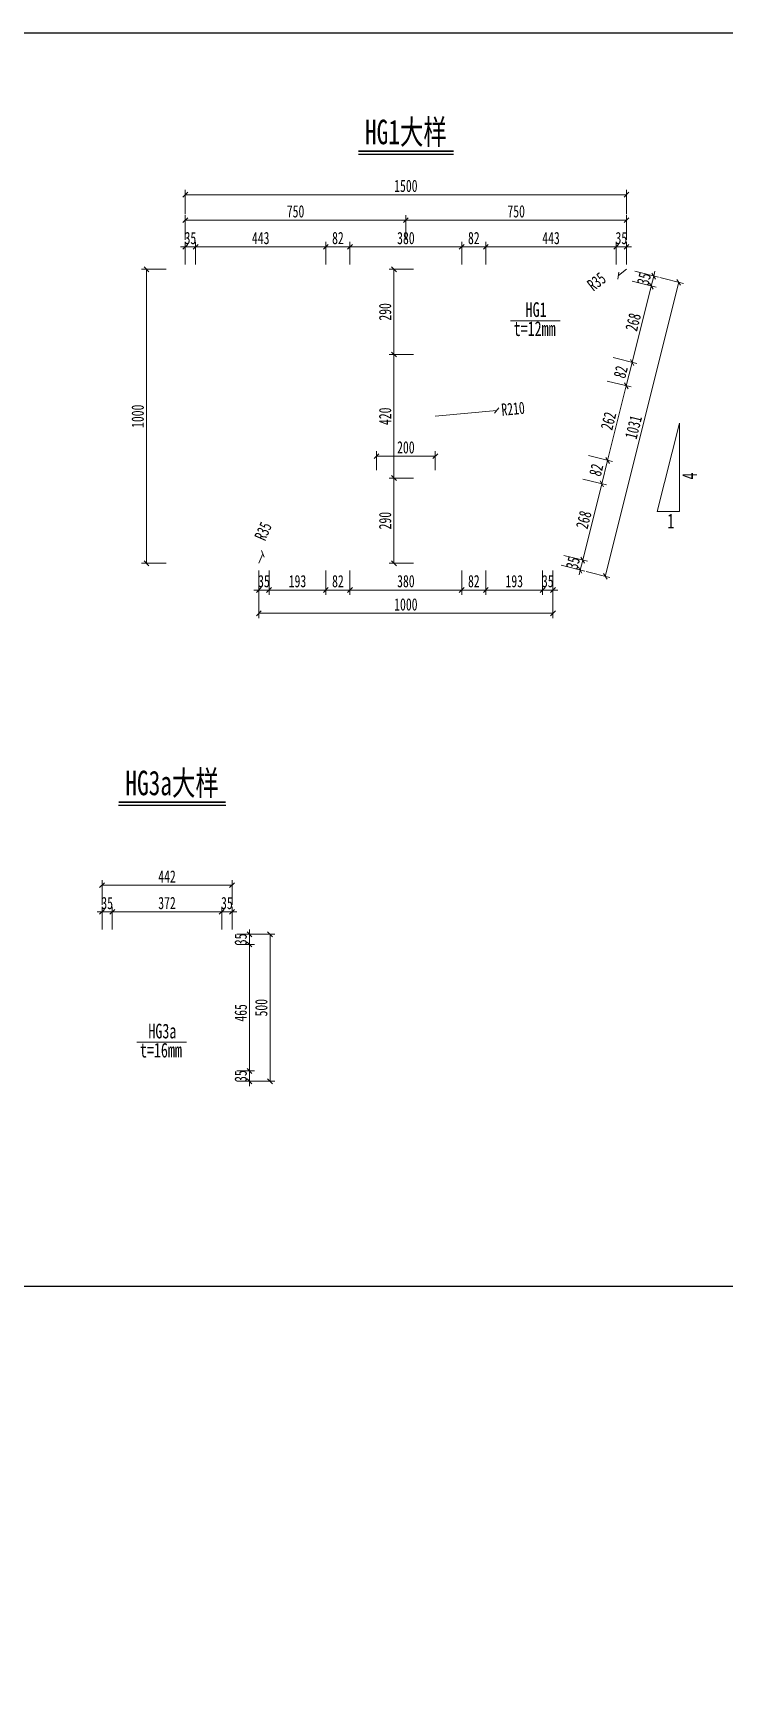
# Model space of a CAD drawing. Header units: millimetres. Extents: x -60009 to 63758, y -2164 to 95433.
# Drawn here: x 16548 to 18898, y 63072 to 68668 of the extents above; entities that cross this region are included whole.
import ezdxf
from ezdxf.enums import TextEntityAlignment as Align

# ---------------------------------------------------------------- set-up
doc = ezdxf.new("R2010")
doc.units = ezdxf.units.MM
doc.layers.get('Defpoints').update_dxf_attribs({"color": 8})
for name, color, linetype, lineweight in [('文字', 7, 'Continuous', 15), ('标注线及字体', 2, 'Continuous', 15), ('细实线', 4, 'Continuous', 15)]:
    doc.layers.add(name, color=color, linetype=linetype, lineweight=lineweight)
doc.styles.add('111', font='仿宋_GB2312.TTF', dxfattribs={"width": 0.7})
doc.styles.add('BM_Dim', font='仿宋_GB2312.TTF', dxfattribs={"width": 0.85})
doc.dimstyles.new('200', dxfattribs={"dimscale": 0, "dimtxt": 2.5, "dimasz": 1, "dimexe": 1, "dimexo": 1, "dimgap": 0.6, "dimtad": 1, "dimdec": 0, "dimdsep": 46, "dimtxsty": '111', "dimblk": 'OBLIQUE', "dimcen": 0, "dimclrd": 4, "dimclre": 4, "dimclrt": 4, "dimadec": 1, "dimazin": 2, "dimtfac": 1, "dimtdec": 0, "dimtix": 1, "dimtmove": 2, "dimatfit": 3, "dimfxl": 4, "dimfxlon": 1, "dimtolj": 1, "dimlwd": -1, "dimlwe": -1, "dimarcsym": 0})

# ---------------------------------------------------------------- blocks, each defined once
blk = doc.blocks.new('_Oblique')
at = {"color": 0, "linetype": 'ByBlock', "lineweight": -2}
blk.add_line((-0.5, -0.5), (0.5, 0.5), dxfattribs=at)
blk = doc.blocks.new('*D192')
at = {"layer": 'Defpoints', "color": 0}
for p in [(18566.3, 68117.3), (17066.3, 67863.7), (18566.3, 67863.7)]:
    blk.add_point(p, dxfattribs=at)
at = {"layer": '细实线', "color": 4}
for p, q in [((17066.3, 68050.6), (17066.3, 68133.9)), ((17066.3, 68117.3), (18566.3, 68117.3)), ((18566.3, 68050.6), (18566.3, 68133.9))]:
    blk.add_line(p, q, dxfattribs=at)
at = {"layer": '细实线', "color": 4, "xscale": 16.66666666666666, "yscale": 16.66666666666666, "zscale": 16.66666666666666, "rotation": 180}
blk.add_blockref('_Oblique', (17066.3, 68117.3), dxfattribs=at)
at = {"layer": '细实线', "color": 4, "xscale": 16.66666666666666, "yscale": 16.66666666666666, "zscale": 16.66666666666666}
blk.add_blockref('_Oblique', (18566.3, 68117.3), dxfattribs=at)
at = {"layer": '细实线', "color": 4, "insert": (17816.3, 68147.1), "char_height": 41.67, "attachment_point": 5, "style": '111'}
blk.add_mtext('\\A1;1500', dxfattribs=at)
blk = doc.blocks.new('*D193')
at = {"layer": 'Defpoints', "color": 0}
for p in [(18566.3, 67863.7), (18316.3, 66863.7), (18494.1, 66819.2)]:
    blk.add_point(p, dxfattribs=at)
at = {"layer": '细实线', "color": 4}
for p, q in [((18744.1, 67819.2), (18494.1, 66819.2)), ((18679.4, 67835.4), (18760.2, 67815.2)), ((18429.4, 66835.4), (18510.2, 66815.2))]:
    blk.add_line(p, q, dxfattribs=at)
at = {"layer": '细实线', "color": 4, "xscale": 16.66666666666666, "yscale": 16.66666666666666, "zscale": 16.66666666666666}
for p, rotation in [((18744.1, 67819.2), 75.96375653208607), ((18494.1, 66819.2), 255.9637565320861)]:
    blk.add_blockref('_Oblique', p, dxfattribs=dict(at, rotation=rotation))
at = {"layer": '细实线', "color": 4, "insert": (18590.1, 67326.5), "char_height": 41.67, "attachment_point": 5, "rotation": 75.9638, "style": '111'}
blk.add_mtext('\\A1;1031', dxfattribs=at)
blk = doc.blocks.new('*D194')
at = {"layer": 'Defpoints', "color": 0}
for p in [(17066.3, 67863.7), (16934.6, 66863.7), (17316.3, 66863.7)]:
    blk.add_point(p, dxfattribs=at)
at = {"layer": '细实线', "color": 4}
for p, q in [((17001.3, 67863.7), (16917.9, 67863.7)), ((16934.6, 67863.7), (16934.6, 66863.7)), ((17001.3, 66863.7), (16917.9, 66863.7))]:
    blk.add_line(p, q, dxfattribs=at)
at = {"layer": '细实线', "color": 4, "xscale": 16.66666666666666, "yscale": 16.66666666666666, "zscale": 16.66666666666666}
for p, rotation in [((16934.6, 67863.7), 90), ((16934.6, 66863.7), 270)]:
    blk.add_blockref('_Oblique', p, dxfattribs=dict(at, rotation=rotation))
at = {"layer": '细实线', "color": 4, "insert": (16904.8, 67363.7), "char_height": 41.67, "attachment_point": 5, "rotation": 90, "style": '111'}
blk.add_mtext('\\A1;1000', dxfattribs=at)
blk = doc.blocks.new('*D195')
at = {"layer": 'Defpoints', "color": 0}
for p in [(17870.8, 67863.7), (17775.7, 67573.7), (17870.8, 67573.7)]:
    blk.add_point(p, dxfattribs=at)
at = {"layer": '细实线', "color": 4}
for p, q in [((17842.4, 67863.7), (17759, 67863.7)), ((17775.7, 67863.7), (17775.7, 67573.7)), ((17842.4, 67573.7), (17759, 67573.7))]:
    blk.add_line(p, q, dxfattribs=at)
at = {"layer": '细实线', "color": 4, "xscale": 16.66666666666666, "yscale": 16.66666666666666, "zscale": 16.66666666666666}
for p, rotation in [((17775.7, 67863.7), 90), ((17775.7, 67573.7), 270)]:
    blk.add_blockref('_Oblique', p, dxfattribs=dict(at, rotation=rotation))
at = {"layer": '细实线', "color": 4, "insert": (17745.9, 67718.7), "char_height": 41.67, "attachment_point": 5, "rotation": 90, "style": '111'}
blk.add_mtext('\\A1;290', dxfattribs=at)
blk = doc.blocks.new('*D196')
at = {"layer": 'Defpoints', "color": 0}
for p in [(17870.8, 67573.7), (17775.7, 67153.7), (17870.8, 67153.7)]:
    blk.add_point(p, dxfattribs=at)
at = {"layer": '细实线', "color": 4}
for p, q in [((17842.4, 67573.7), (17759, 67573.7)), ((17775.7, 67573.7), (17775.7, 67153.7)), ((17842.4, 67153.7), (17759, 67153.7))]:
    blk.add_line(p, q, dxfattribs=at)
at = {"layer": '细实线', "color": 4, "xscale": 16.66666666666666, "yscale": 16.66666666666666, "zscale": 16.66666666666666}
for p, rotation in [((17775.7, 67573.7), 90), ((17775.7, 67153.7), 270)]:
    blk.add_blockref('_Oblique', p, dxfattribs=dict(at, rotation=rotation))
at = {"layer": '细实线', "color": 4, "insert": (17745.9, 67363.7), "char_height": 41.67, "attachment_point": 5, "rotation": 90, "style": '111'}
blk.add_mtext('\\A1;420', dxfattribs=at)
blk = doc.blocks.new('*D197')
at = {"layer": 'Defpoints', "color": 0}
for p in [(17870.8, 67153.7), (17775.7, 66863.7), (17877.8, 66863.7)]:
    blk.add_point(p, dxfattribs=at)
at = {"layer": '细实线', "color": 4}
for p, q in [((17842.4, 67153.7), (17759, 67153.7)), ((17775.7, 67153.7), (17775.7, 66863.7)), ((17842.4, 66863.7), (17759, 66863.7))]:
    blk.add_line(p, q, dxfattribs=at)
at = {"layer": '细实线', "color": 4, "xscale": 16.66666666666666, "yscale": 16.66666666666666, "zscale": 16.66666666666666}
for p, rotation in [((17775.7, 67153.7), 90), ((17775.7, 66863.7), 270)]:
    blk.add_blockref('_Oblique', p, dxfattribs=dict(at, rotation=rotation))
at = {"layer": '细实线', "color": 4, "insert": (17745.9, 67008.7), "char_height": 41.67, "attachment_point": 5, "rotation": 90, "style": '111'}
blk.add_mtext('\\A1;290', dxfattribs=at)
blk = doc.blocks.new('*D198')
at = {"layer": 'Defpoints', "color": 0}
for p in [(17816.3, 68030.7), (17066.3, 67863.7), (17816.3, 67563.7)]:
    blk.add_point(p, dxfattribs=at)
at = {"layer": '细实线', "color": 4}
for p, q in [((17066.3, 67964), (17066.3, 68047.4)), ((17816.3, 67964), (17816.3, 68047.4)), ((17066.3, 68030.7), (17816.3, 68030.7))]:
    blk.add_line(p, q, dxfattribs=at)
at = {"layer": '细实线', "color": 4, "xscale": 16.66666666666666, "yscale": 16.66666666666666, "zscale": 16.66666666666666, "rotation": 180}
blk.add_blockref('_Oblique', (17066.3, 68030.7), dxfattribs=at)
at = {"layer": '细实线', "color": 4, "xscale": 16.66666666666666, "yscale": 16.66666666666666, "zscale": 16.66666666666666}
blk.add_blockref('_Oblique', (17816.3, 68030.7), dxfattribs=at)
at = {"layer": '细实线', "color": 4, "insert": (17441.3, 68060.5), "char_height": 41.67, "attachment_point": 5, "style": '111'}
blk.add_mtext('\\A1;750', dxfattribs=at)
blk = doc.blocks.new('*D199')
at = {"layer": 'Defpoints', "color": 0}
for p in [(18566.3, 68030.7), (18566.3, 67863.7), (17816.3, 67563.7)]:
    blk.add_point(p, dxfattribs=at)
at = {"layer": '细实线', "color": 4}
for p, q in [((17816.3, 67964), (17816.3, 68047.4)), ((18566.3, 67964), (18566.3, 68047.4)), ((17816.3, 68030.7), (18566.3, 68030.7))]:
    blk.add_line(p, q, dxfattribs=at)
at = {"layer": '细实线', "color": 4, "xscale": 16.66666666666666, "yscale": 16.66666666666666, "zscale": 16.66666666666666, "rotation": 180}
blk.add_blockref('_Oblique', (17816.3, 68030.7), dxfattribs=at)
at = {"layer": '细实线', "color": 4, "xscale": 16.66666666666666, "yscale": 16.66666666666666, "zscale": 16.66666666666666}
blk.add_blockref('_Oblique', (18566.3, 68030.7), dxfattribs=at)
at = {"layer": '细实线', "color": 4, "insert": (18191.3, 68060.5), "char_height": 41.67, "attachment_point": 5, "style": '111'}
blk.add_mtext('\\A1;750', dxfattribs=at)
blk = doc.blocks.new('*D200')
at = {"layer": 'Defpoints', "color": 0}
for p in [(17316.3, 66863.7), (18316.3, 66863.7), (18316.3, 66693.7)]:
    blk.add_point(p, dxfattribs=at)
at = {"layer": '细实线', "color": 4}
for p, q in [((17316.3, 66760.4), (17316.3, 66677)), ((18316.3, 66760.4), (18316.3, 66677)), ((17316.3, 66693.7), (18316.3, 66693.7))]:
    blk.add_line(p, q, dxfattribs=at)
at = {"layer": '细实线', "color": 4, "xscale": 16.66666666666666, "yscale": 16.66666666666666, "zscale": 16.66666666666666, "rotation": 180}
blk.add_blockref('_Oblique', (17316.3, 66693.7), dxfattribs=at)
at = {"layer": '细实线', "color": 4, "xscale": 16.66666666666666, "yscale": 16.66666666666666, "zscale": 16.66666666666666}
blk.add_blockref('_Oblique', (18316.3, 66693.7), dxfattribs=at)
at = {"layer": '细实线', "color": 4, "insert": (17816.3, 66723.5), "char_height": 41.67, "attachment_point": 5, "style": '111'}
blk.add_mtext('\\A1;1000', dxfattribs=at)
blk = doc.blocks.new('*D201')
at = {"layer": 'Defpoints', "color": 0}
for p in [(17916.3, 67228), (17716.3, 67163.7), (17916.3, 67163.7)]:
    blk.add_point(p, dxfattribs=at)
at = {"layer": '细实线', "color": 4}
for p, q in [((17716.3, 67180.4), (17716.3, 67244.7)), ((17716.3, 67228), (17916.3, 67228)), ((17916.3, 67180.4), (17916.3, 67244.7))]:
    blk.add_line(p, q, dxfattribs=at)
at = {"layer": '细实线', "color": 4, "xscale": 16.66666666666666, "yscale": 16.66666666666666, "zscale": 16.66666666666666, "rotation": 180}
blk.add_blockref('_Oblique', (17716.3, 67228), dxfattribs=at)
at = {"layer": '细实线', "color": 4, "xscale": 16.66666666666666, "yscale": 16.66666666666666, "zscale": 16.66666666666666}
blk.add_blockref('_Oblique', (17916.3, 67228), dxfattribs=at)
at = {"layer": '细实线', "color": 4, "insert": (17816.3, 67257.8), "char_height": 41.67, "attachment_point": 5, "style": '111'}
blk.add_mtext('\\A1;200', dxfattribs=at)
blk = doc.blocks.new('*D202')
at = {"layer": 'Defpoints', "color": 0}
for p in [(17330.2, 66895.8), (17316.3, 66863.7)]:
    blk.add_point(p, dxfattribs=at)
at = {"layer": '细实线', "color": 4}
for p, q in [((17330.2, 66895.8), (17316.3, 66863.7)), ((17316.3, 66863.7), (17330.2, 66895.8))]:
    blk.add_line(p, q, dxfattribs=at)
at = {"layer": '细实线', "color": 4, "xscale": 16.66666666666666, "yscale": 16.66666666666666, "zscale": 16.66666666666666, "rotation": 66.52523050006246}
blk.add_blockref('_Oblique', (17330.2, 66895.8), dxfattribs=at)
at = {"layer": '细实线', "color": 4, "insert": (17331.1, 66972.7), "char_height": 41.67, "attachment_point": 5, "rotation": 66.5252, "style": '111'}
blk.add_mtext('\\A1;R35', dxfattribs=at)
blk = doc.blocks.new('*D203')
at = {"layer": 'Defpoints', "color": 0}
for p in [(18538.8, 67842.1), (18566.3, 67863.7)]:
    blk.add_point(p, dxfattribs=at)
at = {"layer": '细实线', "color": 4}
for p, q in [((18538.8, 67842.1), (18566.3, 67863.7)), ((18566.3, 67863.7), (18538.8, 67842.1))]:
    blk.add_line(p, q, dxfattribs=at)
at = {"layer": '细实线', "color": 4, "xscale": 16.66666666666666, "yscale": 16.66666666666666, "zscale": 16.66666666666666, "rotation": 218.1573476169435}
blk.add_blockref('_Oblique', (18538.8, 67842.1), dxfattribs=at)
at = {"layer": '细实线', "color": 4, "insert": (18464.6, 67821.7), "char_height": 41.67, "attachment_point": 5, "rotation": 38.1573, "style": '111'}
blk.add_mtext('\\A1;R35', dxfattribs=at)
blk = doc.blocks.new('*D204')
at = {"layer": 'Defpoints', "color": 0}
for p in [(18125.3, 67383.8), (17916.3, 67363.7)]:
    blk.add_point(p, dxfattribs=at)
at = {"layer": '细实线', "color": 4}
for p, q in [((18125.3, 67383.8), (17916.3, 67363.7)), ((17916.3, 67363.7), (18125.3, 67383.8))]:
    blk.add_line(p, q, dxfattribs=at)
at = {"layer": '细实线', "color": 4, "xscale": 16.66666666666666, "yscale": 16.66666666666666, "zscale": 16.66666666666666, "rotation": 5.507261274908676}
blk.add_blockref('_Oblique', (18125.3, 67383.8), dxfattribs=at)
at = {"layer": '细实线', "color": 4, "insert": (18180.8, 67389.2), "char_height": 41.67, "attachment_point": 5, "rotation": 5.5073, "style": '111'}
blk.add_mtext('\\A1;R210', dxfattribs=at)
blk = doc.blocks.new('*D205')
at = {"layer": 'Defpoints', "color": 0}
for p in [(17101.3, 67939.8), (17066.3, 67863.7), (17101.3, 67863.7)]:
    blk.add_point(p, dxfattribs=at)
at = {"layer": '细实线', "color": 4}
for p, q in [((17066.3, 67939.8), (17049.6, 67939.8)), ((17066.3, 67880.4), (17066.3, 67956.5)), ((17066.3, 67939.8), (17101.3, 67939.8)), ((17101.3, 67880.4), (17101.3, 67956.5)), ((17101.3, 67939.8), (17118, 67939.8))]:
    blk.add_line(p, q, dxfattribs=at)
at = {"layer": '细实线', "color": 4, "xscale": 16.66666666666666, "yscale": 16.66666666666666, "zscale": 16.66666666666666}
blk.add_blockref('_Oblique', (17066.3, 67939.8), dxfattribs=at)
at = {"layer": '细实线', "color": 4, "xscale": 16.66666666666666, "yscale": 16.66666666666666, "zscale": 16.66666666666666, "rotation": 180}
blk.add_blockref('_Oblique', (17101.3, 67939.8), dxfattribs=at)
at = {"layer": '细实线', "color": 4, "insert": (17083.8, 67969.6), "char_height": 41.67, "attachment_point": 5, "style": '111'}
blk.add_mtext('\\A1;35', dxfattribs=at)
blk = doc.blocks.new('*D206')
at = {"layer": 'Defpoints', "color": 0}
for p in [(17544.3, 67939.8), (17101.3, 67863.7), (17544.3, 67863.7)]:
    blk.add_point(p, dxfattribs=at)
at = {"layer": '细实线', "color": 4}
for p, q in [((17101.3, 67880.4), (17101.3, 67956.5)), ((17101.3, 67939.8), (17544.3, 67939.8)), ((17544.3, 67880.4), (17544.3, 67956.5))]:
    blk.add_line(p, q, dxfattribs=at)
at = {"layer": '细实线', "color": 4, "xscale": 16.66666666666666, "yscale": 16.66666666666666, "zscale": 16.66666666666666, "rotation": 180}
blk.add_blockref('_Oblique', (17101.3, 67939.8), dxfattribs=at)
at = {"layer": '细实线', "color": 4, "xscale": 16.66666666666666, "yscale": 16.66666666666666, "zscale": 16.66666666666666}
blk.add_blockref('_Oblique', (17544.3, 67939.8), dxfattribs=at)
at = {"layer": '细实线', "color": 4, "insert": (17322.8, 67969.6), "char_height": 41.67, "attachment_point": 5, "style": '111'}
blk.add_mtext('\\A1;443', dxfattribs=at)
blk = doc.blocks.new('*D207')
at = {"layer": 'Defpoints', "color": 0}
for p in [(17626.3, 67939.8), (17544.3, 67863.7), (17626.3, 67863.7)]:
    blk.add_point(p, dxfattribs=at)
at = {"layer": '细实线', "color": 4}
for p, q in [((17544.3, 67880.4), (17544.3, 67956.5)), ((17544.3, 67939.8), (17626.3, 67939.8)), ((17626.3, 67880.4), (17626.3, 67956.5))]:
    blk.add_line(p, q, dxfattribs=at)
at = {"layer": '细实线', "color": 4, "xscale": 16.66666666666666, "yscale": 16.66666666666666, "zscale": 16.66666666666666, "rotation": 180}
blk.add_blockref('_Oblique', (17544.3, 67939.8), dxfattribs=at)
at = {"layer": '细实线', "color": 4, "xscale": 16.66666666666666, "yscale": 16.66666666666666, "zscale": 16.66666666666666}
blk.add_blockref('_Oblique', (17626.3, 67939.8), dxfattribs=at)
at = {"layer": '细实线', "color": 4, "insert": (17585.3, 67969.6), "char_height": 41.67, "attachment_point": 5, "style": '111'}
blk.add_mtext('\\A1;82', dxfattribs=at)
blk = doc.blocks.new('*D208')
at = {"layer": 'Defpoints', "color": 0}
for p in [(18006.3, 67939.8), (17626.3, 67863.7), (18006.3, 67863.7)]:
    blk.add_point(p, dxfattribs=at)
at = {"layer": '细实线', "color": 4}
for p, q in [((17626.3, 67880.4), (17626.3, 67956.5)), ((17626.3, 67939.8), (18006.3, 67939.8)), ((18006.3, 67880.4), (18006.3, 67956.5))]:
    blk.add_line(p, q, dxfattribs=at)
at = {"layer": '细实线', "color": 4, "xscale": 16.66666666666666, "yscale": 16.66666666666666, "zscale": 16.66666666666666, "rotation": 180}
blk.add_blockref('_Oblique', (17626.3, 67939.8), dxfattribs=at)
at = {"layer": '细实线', "color": 4, "xscale": 16.66666666666666, "yscale": 16.66666666666666, "zscale": 16.66666666666666}
blk.add_blockref('_Oblique', (18006.3, 67939.8), dxfattribs=at)
at = {"layer": '细实线', "color": 4, "insert": (17816.3, 67969.6), "char_height": 41.67, "attachment_point": 5, "style": '111'}
blk.add_mtext('\\A1;380', dxfattribs=at)
blk = doc.blocks.new('*D209')
at = {"layer": 'Defpoints', "color": 0}
for p in [(18088.3, 67939.8), (18006.3, 67863.7), (18088.3, 67863.7)]:
    blk.add_point(p, dxfattribs=at)
at = {"layer": '细实线', "color": 4}
for p, q in [((18006.3, 67880.4), (18006.3, 67956.5)), ((18006.3, 67939.8), (18088.3, 67939.8)), ((18088.3, 67880.4), (18088.3, 67956.5))]:
    blk.add_line(p, q, dxfattribs=at)
at = {"layer": '细实线', "color": 4, "xscale": 16.66666666666666, "yscale": 16.66666666666666, "zscale": 16.66666666666666, "rotation": 180}
blk.add_blockref('_Oblique', (18006.3, 67939.8), dxfattribs=at)
at = {"layer": '细实线', "color": 4, "xscale": 16.66666666666666, "yscale": 16.66666666666666, "zscale": 16.66666666666666}
blk.add_blockref('_Oblique', (18088.3, 67939.8), dxfattribs=at)
at = {"layer": '细实线', "color": 4, "insert": (18047.3, 67969.6), "char_height": 41.67, "attachment_point": 5, "style": '111'}
blk.add_mtext('\\A1;82', dxfattribs=at)
blk = doc.blocks.new('*D210')
at = {"layer": 'Defpoints', "color": 0}
for p in [(18531.3, 67939.8), (18088.3, 67863.7), (18531.3, 67863.7)]:
    blk.add_point(p, dxfattribs=at)
at = {"layer": '细实线', "color": 4}
for p, q in [((18088.3, 67880.4), (18088.3, 67956.5)), ((18088.3, 67939.8), (18531.3, 67939.8)), ((18531.3, 67880.4), (18531.3, 67956.5))]:
    blk.add_line(p, q, dxfattribs=at)
at = {"layer": '细实线', "color": 4, "xscale": 16.66666666666666, "yscale": 16.66666666666666, "zscale": 16.66666666666666, "rotation": 180}
blk.add_blockref('_Oblique', (18088.3, 67939.8), dxfattribs=at)
at = {"layer": '细实线', "color": 4, "xscale": 16.66666666666666, "yscale": 16.66666666666666, "zscale": 16.66666666666666}
blk.add_blockref('_Oblique', (18531.3, 67939.8), dxfattribs=at)
at = {"layer": '细实线', "color": 4, "insert": (18309.8, 67969.6), "char_height": 41.67, "attachment_point": 5, "style": '111'}
blk.add_mtext('\\A1;443', dxfattribs=at)
blk = doc.blocks.new('*D211')
at = {"layer": 'Defpoints', "color": 0}
for p in [(18566.3, 67939.8), (18531.3, 67863.7), (18566.3, 67863.7)]:
    blk.add_point(p, dxfattribs=at)
at = {"layer": '细实线', "color": 4}
for p, q in [((18531.3, 67939.8), (18514.6, 67939.8)), ((18531.3, 67880.4), (18531.3, 67956.5)), ((18531.3, 67939.8), (18566.3, 67939.8)), ((18566.3, 67880.4), (18566.3, 67956.5)), ((18566.3, 67939.8), (18583, 67939.8))]:
    blk.add_line(p, q, dxfattribs=at)
at = {"layer": '细实线', "color": 4, "xscale": 16.66666666666666, "yscale": 16.66666666666666, "zscale": 16.66666666666666}
blk.add_blockref('_Oblique', (18531.3, 67939.8), dxfattribs=at)
at = {"layer": '细实线', "color": 4, "xscale": 16.66666666666666, "yscale": 16.66666666666666, "zscale": 16.66666666666666, "rotation": 180}
blk.add_blockref('_Oblique', (18566.3, 67939.8), dxfattribs=at)
at = {"layer": '细实线', "color": 4, "insert": (18548.8, 67969.6), "char_height": 41.67, "attachment_point": 5, "style": '111'}
blk.add_mtext('\\A1;35', dxfattribs=at)
blk = doc.blocks.new('*D212')
at = {"layer": 'Defpoints', "color": 0}
for p in [(18557.8, 67829.7), (18566.3, 67863.7), (18650.5, 67806.6)]:
    blk.add_point(p, dxfattribs=at)
at = {"layer": '细实线', "color": 4}
for p, q in [((18585.8, 67822.7), (18666.7, 67802.5)), ((18594.3, 67856.7), (18675.2, 67836.5)), ((18659, 67840.5), (18650.5, 67806.6)), ((18659, 67840.5), (18663, 67856.7)), ((18650.5, 67806.6), (18646.5, 67790.4))]:
    blk.add_line(p, q, dxfattribs=at)
at = {"layer": '细实线', "color": 4, "xscale": 16.66666666666666, "yscale": 16.66666666666666, "zscale": 16.66666666666666}
for p, rotation in [((18650.5, 67806.6), 75.96375653205041), ((18659, 67840.5), 255.9637565320504)]:
    blk.add_blockref('_Oblique', p, dxfattribs=dict(at, rotation=rotation))
at = {"layer": '细实线', "color": 4, "insert": (18625.8, 67830.8), "char_height": 41.67, "attachment_point": 5, "rotation": 75.9638, "style": '111'}
blk.add_mtext('\\A1;35', dxfattribs=at)
blk = doc.blocks.new('*D213')
at = {"layer": 'Defpoints', "color": 0}
for p in [(18557.8, 67829.7), (18492.9, 67570.1), (18585.6, 67547)]:
    blk.add_point(p, dxfattribs=at)
at = {"layer": '细实线', "color": 4}
for p, q in [((18585.8, 67822.7), (18666.7, 67802.5)), ((18650.5, 67806.6), (18585.6, 67547)), ((18520.9, 67563.1), (18601.8, 67542.9))]:
    blk.add_line(p, q, dxfattribs=at)
at = {"layer": '细实线', "color": 4, "xscale": 16.66666666666666, "yscale": 16.66666666666666, "zscale": 16.66666666666666}
for p, rotation in [((18650.5, 67806.6), 75.96375653213096), ((18585.6, 67547), 255.963756532131)]:
    blk.add_blockref('_Oblique', p, dxfattribs=dict(at, rotation=rotation))
at = {"layer": '细实线', "color": 4, "insert": (18589.1, 67684), "char_height": 41.67, "attachment_point": 5, "rotation": 75.9638, "style": '111'}
blk.add_mtext('\\A1;268', dxfattribs=at)
blk = doc.blocks.new('*D214')
at = {"layer": 'Defpoints', "color": 0}
for p in [(18492.9, 67570.1), (18473, 67490.6), (18565.7, 67467.4)]:
    blk.add_point(p, dxfattribs=at)
at = {"layer": '细实线', "color": 4}
for p, q in [((18520.9, 67563.1), (18601.8, 67542.9)), ((18585.6, 67547), (18565.7, 67467.4)), ((18501, 67483.6), (18581.9, 67463.4))]:
    blk.add_line(p, q, dxfattribs=at)
at = {"layer": '细实线', "color": 4, "xscale": 16.66666666666666, "yscale": 16.66666666666666, "zscale": 16.66666666666666}
for p, rotation in [((18585.6, 67547), 75.96375653198228), ((18565.7, 67467.4), 255.9637565319823)]:
    blk.add_blockref('_Oblique', p, dxfattribs=dict(at, rotation=rotation))
at = {"layer": '细实线', "color": 4, "insert": (18546.7, 67514.4), "char_height": 41.67, "attachment_point": 5, "rotation": 75.9638, "style": '111'}
blk.add_mtext('\\A1;82', dxfattribs=at)
blk = doc.blocks.new('*D215')
at = {"layer": 'Defpoints', "color": 0}
for p in [(18473, 67490.6), (18409.6, 67236.8), (18502.3, 67213.6)]:
    blk.add_point(p, dxfattribs=at)
at = {"layer": '细实线', "color": 4}
for p, q in [((18501, 67483.6), (18581.9, 67463.4)), ((18565.7, 67467.4), (18502.3, 67213.6)), ((18437.6, 67229.8), (18518.4, 67209.6))]:
    blk.add_line(p, q, dxfattribs=at)
at = {"layer": '细实线', "color": 4, "xscale": 16.66666666666666, "yscale": 16.66666666666666, "zscale": 16.66666666666666}
for p, rotation in [((18565.7, 67467.4), 75.96375653211372), ((18502.3, 67213.6), 255.9637565321137)]:
    blk.add_blockref('_Oblique', p, dxfattribs=dict(at, rotation=rotation))
at = {"layer": '细实线', "color": 4, "insert": (18505.1, 67347.8), "char_height": 41.67, "attachment_point": 5, "rotation": 75.9638, "style": '111'}
blk.add_mtext('\\A1;262', dxfattribs=at)
blk = doc.blocks.new('*D216')
at = {"layer": 'Defpoints', "color": 0}
for p in [(18409.6, 67236.8), (18389.7, 67157.3), (18482.4, 67134.1)]:
    blk.add_point(p, dxfattribs=at)
at = {"layer": '细实线', "color": 4}
for p, q in [((18437.6, 67229.8), (18518.4, 67209.6)), ((18502.3, 67213.6), (18482.4, 67134.1)), ((18417.7, 67150.2), (18498.6, 67130))]:
    blk.add_line(p, q, dxfattribs=at)
at = {"layer": '细实线', "color": 4, "xscale": 16.66666666666666, "yscale": 16.66666666666666, "zscale": 16.66666666666666}
for p, rotation in [((18502.3, 67213.6), 75.96375653195022), ((18482.4, 67134.1), 255.9637565319502)]:
    blk.add_blockref('_Oblique', p, dxfattribs=dict(at, rotation=rotation))
at = {"layer": '细实线', "color": 4, "insert": (18463.4, 67181.1), "char_height": 41.67, "attachment_point": 5, "rotation": 75.9638, "style": '111'}
blk.add_mtext('\\A1;82', dxfattribs=at)
blk = doc.blocks.new('*D217')
at = {"layer": 'Defpoints', "color": 0}
for p in [(18389.7, 67157.3), (18324.8, 66897.6), (18417.5, 66874.5)]:
    blk.add_point(p, dxfattribs=at)
at = {"layer": '细实线', "color": 4}
for p, q in [((18417.7, 67150.2), (18498.6, 67130)), ((18482.4, 67134.1), (18417.5, 66874.5)), ((18352.8, 66890.6), (18433.7, 66870.4))]:
    blk.add_line(p, q, dxfattribs=at)
at = {"layer": '细实线', "color": 4, "xscale": 16.66666666666666, "yscale": 16.66666666666666, "zscale": 16.66666666666666}
for p, rotation in [((18482.4, 67134.1), 75.96375653211659), ((18417.5, 66874.5), 255.9637565321166)]:
    blk.add_blockref('_Oblique', p, dxfattribs=dict(at, rotation=rotation))
at = {"layer": '细实线', "color": 4, "insert": (18421, 67011.5), "char_height": 41.67, "attachment_point": 5, "rotation": 75.9638, "style": '111'}
blk.add_mtext('\\A1;268', dxfattribs=at)
blk = doc.blocks.new('*D218')
at = {"layer": 'Defpoints', "color": 0}
for p in [(18324.8, 66897.6), (18316.3, 66863.7), (18409, 66840.5)]:
    blk.add_point(p, dxfattribs=at)
at = {"layer": '细实线', "color": 4}
for p, q in [((18352.8, 66890.6), (18433.7, 66870.4)), ((18417.5, 66874.5), (18409, 66840.5)), ((18417.5, 66874.5), (18421.5, 66890.6)), ((18344.3, 66856.7), (18425.2, 66836.5)), ((18409, 66840.5), (18405, 66824.3))]:
    blk.add_line(p, q, dxfattribs=at)
at = {"layer": '细实线', "color": 4, "xscale": 16.66666666666666, "yscale": 16.66666666666666, "zscale": 16.66666666666666}
for p, rotation in [((18417.5, 66874.5), 255.9637565321197), ((18409, 66840.5), 75.96375653211975)]:
    blk.add_blockref('_Oblique', p, dxfattribs=dict(at, rotation=rotation))
at = {"layer": '细实线', "color": 4, "insert": (18384.3, 66864.7), "char_height": 41.67, "attachment_point": 5, "rotation": 75.9638, "style": '111'}
blk.add_mtext('\\A1;35', dxfattribs=at)
blk = doc.blocks.new('*D219')
at = {"layer": 'Defpoints', "color": 0}
for p in [(17316.3, 66863.7), (17351.3, 66863.7), (17351.3, 66772.8)]:
    blk.add_point(p, dxfattribs=at)
at = {"layer": '细实线', "color": 4}
for p, q in [((17316.3, 66839.5), (17316.3, 66756.1)), ((17351.3, 66839.5), (17351.3, 66756.1)), ((17316.3, 66772.8), (17299.6, 66772.8)), ((17316.3, 66772.8), (17351.3, 66772.8)), ((17351.3, 66772.8), (17368, 66772.8))]:
    blk.add_line(p, q, dxfattribs=at)
at = {"layer": '细实线', "color": 4, "xscale": 16.66666666666666, "yscale": 16.66666666666666, "zscale": 16.66666666666666}
blk.add_blockref('_Oblique', (17316.3, 66772.8), dxfattribs=at)
at = {"layer": '细实线', "color": 4, "xscale": 16.66666666666666, "yscale": 16.66666666666666, "zscale": 16.66666666666666, "rotation": 180}
blk.add_blockref('_Oblique', (17351.3, 66772.8), dxfattribs=at)
at = {"layer": '细实线', "color": 4, "insert": (17333.8, 66802.6), "char_height": 41.67, "attachment_point": 5, "style": '111'}
blk.add_mtext('\\A1;35', dxfattribs=at)
blk = doc.blocks.new('*D220')
at = {"layer": 'Defpoints', "color": 0}
for p in [(17351.3, 66863.7), (17544.3, 66863.7), (17544.3, 66772.8)]:
    blk.add_point(p, dxfattribs=at)
at = {"layer": '细实线', "color": 4}
for p, q in [((17351.3, 66839.5), (17351.3, 66756.1)), ((17544.3, 66839.5), (17544.3, 66756.1)), ((17351.3, 66772.8), (17544.3, 66772.8))]:
    blk.add_line(p, q, dxfattribs=at)
at = {"layer": '细实线', "color": 4, "xscale": 16.66666666666666, "yscale": 16.66666666666666, "zscale": 16.66666666666666, "rotation": 180}
blk.add_blockref('_Oblique', (17351.3, 66772.8), dxfattribs=at)
at = {"layer": '细实线', "color": 4, "xscale": 16.66666666666666, "yscale": 16.66666666666666, "zscale": 16.66666666666666}
blk.add_blockref('_Oblique', (17544.3, 66772.8), dxfattribs=at)
at = {"layer": '细实线', "color": 4, "insert": (17447.8, 66802.6), "char_height": 41.67, "attachment_point": 5, "style": '111'}
blk.add_mtext('\\A1;193', dxfattribs=at)
blk = doc.blocks.new('*D221')
at = {"layer": 'Defpoints', "color": 0}
for p in [(17544.3, 66863.7), (17626.3, 66863.7), (17626.3, 66772.8)]:
    blk.add_point(p, dxfattribs=at)
at = {"layer": '细实线', "color": 4}
for p, q in [((17544.3, 66839.5), (17544.3, 66756.1)), ((17626.3, 66839.5), (17626.3, 66756.1)), ((17544.3, 66772.8), (17626.3, 66772.8))]:
    blk.add_line(p, q, dxfattribs=at)
at = {"layer": '细实线', "color": 4, "xscale": 16.66666666666666, "yscale": 16.66666666666666, "zscale": 16.66666666666666, "rotation": 180}
blk.add_blockref('_Oblique', (17544.3, 66772.8), dxfattribs=at)
at = {"layer": '细实线', "color": 4, "xscale": 16.66666666666666, "yscale": 16.66666666666666, "zscale": 16.66666666666666}
blk.add_blockref('_Oblique', (17626.3, 66772.8), dxfattribs=at)
at = {"layer": '细实线', "color": 4, "insert": (17585.3, 66802.6), "char_height": 41.67, "attachment_point": 5, "style": '111'}
blk.add_mtext('\\A1;82', dxfattribs=at)
blk = doc.blocks.new('*D222')
at = {"layer": 'Defpoints', "color": 0}
for p in [(18006.3, 66863.7), (18088.3, 66863.7), (18088.3, 66772.8)]:
    blk.add_point(p, dxfattribs=at)
at = {"layer": '细实线', "color": 4}
for p, q in [((18006.3, 66839.5), (18006.3, 66756.1)), ((18088.3, 66839.5), (18088.3, 66756.1)), ((18006.3, 66772.8), (18088.3, 66772.8))]:
    blk.add_line(p, q, dxfattribs=at)
at = {"layer": '细实线', "color": 4, "xscale": 16.66666666666666, "yscale": 16.66666666666666, "zscale": 16.66666666666666, "rotation": 180}
blk.add_blockref('_Oblique', (18006.3, 66772.8), dxfattribs=at)
at = {"layer": '细实线', "color": 4, "xscale": 16.66666666666666, "yscale": 16.66666666666666, "zscale": 16.66666666666666}
blk.add_blockref('_Oblique', (18088.3, 66772.8), dxfattribs=at)
at = {"layer": '细实线', "color": 4, "insert": (18047.3, 66802.6), "char_height": 41.67, "attachment_point": 5, "style": '111'}
blk.add_mtext('\\A1;82', dxfattribs=at)
blk = doc.blocks.new('*D223')
at = {"layer": 'Defpoints', "color": 0}
for p in [(17626.3, 66863.7), (18006.3, 66863.7), (18006.3, 66772.8)]:
    blk.add_point(p, dxfattribs=at)
at = {"layer": '细实线', "color": 4}
for p, q in [((17626.3, 66839.5), (17626.3, 66756.1)), ((18006.3, 66839.5), (18006.3, 66756.1)), ((17626.3, 66772.8), (18006.3, 66772.8))]:
    blk.add_line(p, q, dxfattribs=at)
at = {"layer": '细实线', "color": 4, "xscale": 16.66666666666666, "yscale": 16.66666666666666, "zscale": 16.66666666666666, "rotation": 180}
blk.add_blockref('_Oblique', (17626.3, 66772.8), dxfattribs=at)
at = {"layer": '细实线', "color": 4, "xscale": 16.66666666666666, "yscale": 16.66666666666666, "zscale": 16.66666666666666}
blk.add_blockref('_Oblique', (18006.3, 66772.8), dxfattribs=at)
at = {"layer": '细实线', "color": 4, "insert": (17816.3, 66802.6), "char_height": 41.67, "attachment_point": 5, "style": '111'}
blk.add_mtext('\\A1;380', dxfattribs=at)
blk = doc.blocks.new('*D224')
at = {"layer": 'Defpoints', "color": 0}
for p in [(18088.3, 66863.7), (18281.3, 66863.7), (18281.3, 66772.8)]:
    blk.add_point(p, dxfattribs=at)
at = {"layer": '细实线', "color": 4}
for p, q in [((18088.3, 66839.5), (18088.3, 66756.1)), ((18281.3, 66839.5), (18281.3, 66756.1)), ((18088.3, 66772.8), (18281.3, 66772.8))]:
    blk.add_line(p, q, dxfattribs=at)
at = {"layer": '细实线', "color": 4, "xscale": 16.66666666666666, "yscale": 16.66666666666666, "zscale": 16.66666666666666, "rotation": 180}
blk.add_blockref('_Oblique', (18088.3, 66772.8), dxfattribs=at)
at = {"layer": '细实线', "color": 4, "xscale": 16.66666666666666, "yscale": 16.66666666666666, "zscale": 16.66666666666666}
blk.add_blockref('_Oblique', (18281.3, 66772.8), dxfattribs=at)
at = {"layer": '细实线', "color": 4, "insert": (18184.8, 66802.6), "char_height": 41.67, "attachment_point": 5, "style": '111'}
blk.add_mtext('\\A1;193', dxfattribs=at)
blk = doc.blocks.new('*D225')
at = {"layer": 'Defpoints', "color": 0}
for p in [(18281.3, 66863.7), (18316.3, 66863.7), (18281.3, 66772.8)]:
    blk.add_point(p, dxfattribs=at)
at = {"layer": '细实线', "color": 4}
for p, q in [((18281.3, 66839.5), (18281.3, 66756.1)), ((18316.3, 66839.5), (18316.3, 66756.1)), ((18281.3, 66772.8), (18264.6, 66772.8)), ((18316.3, 66772.8), (18281.3, 66772.8)), ((18316.3, 66772.8), (18333, 66772.8))]:
    blk.add_line(p, q, dxfattribs=at)
at = {"layer": '细实线', "color": 4, "xscale": 16.66666666666666, "yscale": 16.66666666666666, "zscale": 16.66666666666666}
blk.add_blockref('_Oblique', (18281.3, 66772.8), dxfattribs=at)
at = {"layer": '细实线', "color": 4, "xscale": 16.66666666666666, "yscale": 16.66666666666666, "zscale": 16.66666666666666, "rotation": 180}
blk.add_blockref('_Oblique', (18316.3, 66772.8), dxfattribs=at)
at = {"layer": '细实线', "color": 4, "insert": (18298.8, 66802.6), "char_height": 41.67, "attachment_point": 5, "style": '111'}
blk.add_mtext('\\A1;35', dxfattribs=at)
blk = doc.blocks.new('*D261')
at = {"layer": 'Defpoints', "color": 0}
for p in [(17225.3, 65769.1), (16783.3, 65602.1), (17225.3, 65602.1)]:
    blk.add_point(p, dxfattribs=at)
at = {"layer": '细实线', "color": 4}
for p, q in [((16783.3, 65702.4), (16783.3, 65785.7)), ((16783.3, 65769.1), (17225.3, 65769.1)), ((17225.3, 65702.4), (17225.3, 65785.7))]:
    blk.add_line(p, q, dxfattribs=at)
at = {"layer": '细实线', "color": 4, "xscale": 16.66666666666666, "yscale": 16.66666666666666, "zscale": 16.66666666666666, "rotation": 180}
blk.add_blockref('_Oblique', (16783.3, 65769.1), dxfattribs=at)
at = {"layer": '细实线', "color": 4, "xscale": 16.66666666666666, "yscale": 16.66666666666666, "zscale": 16.66666666666666}
blk.add_blockref('_Oblique', (17225.3, 65769.1), dxfattribs=at)
at = {"layer": '细实线', "color": 4, "insert": (17004.3, 65798.4), "char_height": 41.67, "attachment_point": 5, "style": '111'}
blk.add_mtext('\\A1;442', dxfattribs=at)
blk = doc.blocks.new('*D262')
at = {"layer": 'Defpoints', "color": 0}
for p in [(16818.3, 65678.2), (16783.3, 65602.1), (16818.3, 65602.1)]:
    blk.add_point(p, dxfattribs=at)
at = {"layer": '细实线', "color": 4}
for p, q in [((16783.3, 65618.7), (16783.3, 65694.8)), ((16818.3, 65618.7), (16818.3, 65694.8)), ((16783.3, 65678.2), (16766.6, 65678.2)), ((16783.3, 65678.2), (16818.3, 65678.2)), ((16818.3, 65678.2), (16834.9, 65678.2))]:
    blk.add_line(p, q, dxfattribs=at)
at = {"layer": '细实线', "color": 4, "xscale": 16.66666666666666, "yscale": 16.66666666666666, "zscale": 16.66666666666666}
blk.add_blockref('_Oblique', (16783.3, 65678.2), dxfattribs=at)
at = {"layer": '细实线', "color": 4, "xscale": 16.66666666666666, "yscale": 16.66666666666666, "zscale": 16.66666666666666, "rotation": 180}
blk.add_blockref('_Oblique', (16818.3, 65678.2), dxfattribs=at)
at = {"layer": '细实线', "color": 4, "insert": (16800.8, 65708), "char_height": 41.67, "attachment_point": 5, "style": '111'}
blk.add_mtext('\\A1;35', dxfattribs=at)
blk = doc.blocks.new('*D263')
at = {"layer": 'Defpoints', "color": 0}
for p in [(17190.3, 65678.2), (16818.3, 65602.1), (17190.3, 65602.1)]:
    blk.add_point(p, dxfattribs=at)
at = {"layer": '细实线', "color": 4}
for p, q in [((16818.3, 65618.7), (16818.3, 65694.8)), ((17190.3, 65618.7), (17190.3, 65694.8)), ((16818.3, 65678.2), (17190.3, 65678.2))]:
    blk.add_line(p, q, dxfattribs=at)
at = {"layer": '细实线', "color": 4, "xscale": 16.66666666666666, "yscale": 16.66666666666666, "zscale": 16.66666666666666, "rotation": 180}
blk.add_blockref('_Oblique', (16818.3, 65678.2), dxfattribs=at)
at = {"layer": '细实线', "color": 4, "xscale": 16.66666666666666, "yscale": 16.66666666666666, "zscale": 16.66666666666666}
blk.add_blockref('_Oblique', (17190.3, 65678.2), dxfattribs=at)
at = {"layer": '细实线', "color": 4, "insert": (17004.3, 65708), "char_height": 41.67, "attachment_point": 5, "style": '111'}
blk.add_mtext('\\A1;372', dxfattribs=at)
blk = doc.blocks.new('*D264')
at = {"layer": 'Defpoints', "color": 0}
for p in [(17225.3, 65678.2), (17190.3, 65602.1), (17225.3, 65602.1)]:
    blk.add_point(p, dxfattribs=at)
at = {"layer": '细实线', "color": 4}
for p, q in [((17190.3, 65618.7), (17190.3, 65694.8)), ((17225.3, 65618.7), (17225.3, 65694.8)), ((17190.3, 65678.2), (17173.6, 65678.2)), ((17190.3, 65678.2), (17225.3, 65678.2)), ((17225.3, 65678.2), (17241.9, 65678.2))]:
    blk.add_line(p, q, dxfattribs=at)
at = {"layer": '细实线', "color": 4, "xscale": 16.66666666666666, "yscale": 16.66666666666666, "zscale": 16.66666666666666}
blk.add_blockref('_Oblique', (17190.3, 65678.2), dxfattribs=at)
at = {"layer": '细实线', "color": 4, "xscale": 16.66666666666666, "yscale": 16.66666666666666, "zscale": 16.66666666666666, "rotation": 180}
blk.add_blockref('_Oblique', (17225.3, 65678.2), dxfattribs=at)
at = {"layer": '细实线', "color": 4, "insert": (17207.8, 65708), "char_height": 41.67, "attachment_point": 5, "style": '111'}
blk.add_mtext('\\A1;35', dxfattribs=at)
blk = doc.blocks.new('*D265')
at = {"layer": 'Defpoints', "color": 0}
for p in [(17225.3, 65602.1), (17225.3, 65567.1), (17284.8, 65567.1)]:
    blk.add_point(p, dxfattribs=at)
at = {"layer": '细实线', "color": 4}
for p, q in [((17241.9, 65602.1), (17301.5, 65602.1)), ((17284.8, 65602.1), (17284.8, 65618.7)), ((17284.8, 65602.1), (17284.8, 65567.1)), ((17241.9, 65567.1), (17301.5, 65567.1)), ((17284.8, 65567.1), (17284.8, 65550.4))]:
    blk.add_line(p, q, dxfattribs=at)
at = {"layer": '细实线', "color": 4, "xscale": 16.66666666666666, "yscale": 16.66666666666666, "zscale": 16.66666666666666}
for p, rotation in [((17284.8, 65602.1), 270), ((17284.8, 65567.1), 90)]:
    blk.add_blockref('_Oblique', p, dxfattribs=dict(at, rotation=rotation))
at = {"layer": '细实线', "color": 4, "insert": (17255, 65584.6), "char_height": 41.67, "attachment_point": 5, "rotation": 90, "style": '111'}
blk.add_mtext('\\A1;35', dxfattribs=at)
blk = doc.blocks.new('*D266')
at = {"layer": 'Defpoints', "color": 0}
for p in [(17225.3, 65567.1), (17225.3, 65102.1), (17284.8, 65102.1)]:
    blk.add_point(p, dxfattribs=at)
at = {"layer": '细实线', "color": 4}
for p, q in [((17241.9, 65567.1), (17301.5, 65567.1)), ((17284.8, 65567.1), (17284.8, 65102.1)), ((17241.9, 65102.1), (17301.5, 65102.1))]:
    blk.add_line(p, q, dxfattribs=at)
at = {"layer": '细实线', "color": 4, "xscale": 16.66666666666666, "yscale": 16.66666666666666, "zscale": 16.66666666666666}
for p, rotation in [((17284.8, 65567.1), 90), ((17284.8, 65102.1), 270)]:
    blk.add_blockref('_Oblique', p, dxfattribs=dict(at, rotation=rotation))
at = {"layer": '细实线', "color": 4, "insert": (17255, 65334.6), "char_height": 41.67, "attachment_point": 5, "rotation": 90, "style": '111'}
blk.add_mtext('\\A1;465', dxfattribs=at)
blk = doc.blocks.new('*D267')
at = {"layer": 'Defpoints', "color": 0}
for p in [(17225.3, 65602.1), (17155.6, 65102.1), (17354.7, 65102.1)]:
    blk.add_point(p, dxfattribs=at)
at = {"layer": '细实线', "color": 4}
for p, q in [((17288, 65602.1), (17371.3, 65602.1)), ((17354.7, 65602.1), (17354.7, 65102.1)), ((17288, 65102.1), (17371.3, 65102.1))]:
    blk.add_line(p, q, dxfattribs=at)
at = {"layer": '细实线', "color": 4, "xscale": 16.66666666666666, "yscale": 16.66666666666666, "zscale": 16.66666666666666}
for p, rotation in [((17354.7, 65602.1), 90), ((17354.7, 65102.1), 270)]:
    blk.add_blockref('_Oblique', p, dxfattribs=dict(at, rotation=rotation))
at = {"layer": '细实线', "color": 4, "insert": (17324.9, 65352.1), "char_height": 41.67, "attachment_point": 5, "rotation": 90, "style": '111'}
blk.add_mtext('\\A1;500', dxfattribs=at)
blk = doc.blocks.new('*D271')
at = {"layer": 'Defpoints', "color": 0, "transparency": 16777216}
for p in [(21100.9, 67033.4), (21986.2, 67032), (21984.6, 66032), (21099.3, 66017.4), (21099.2, 65919.6)]:
    blk.add_point(p, dxfattribs=at)
at = {"layer": '细实线', "color": 4, "transparency": 16777216}
for p, q in [((21099.2, 65986.3), (21099.1, 65903)), ((21984.6, 65984.9), (21984.4, 65901.5))]:
    blk.add_line(p, q, dxfattribs=at)
blk.add_arc((-34515894092.1, -21492456430780), 21492484212182.8, 89.907985640573, 89.907985642933, dxfattribs=at)
at = {"layer": '细实线', "color": 4, "transparency": 16777216, "xscale": 16.66666666666666, "yscale": 16.66666666666666, "zscale": 16.66666666666666}
for p, rotation in [((21099.1, 65919.6), 179.9079856429328), ((21984.4, 65918.2), 359.9079856405726)]:
    blk.add_blockref('_Oblique', p, dxfattribs=dict(at, rotation=rotation))
at = {"layer": '细实线', "color": 4, "transparency": 16777216, "insert": (21541.8, 65948.7), "char_height": 41.67, "attachment_point": 5, "rotation": 359.908, "style": '111'}
blk.add_mtext('885', dxfattribs=at)
blk = doc.blocks.new('*D273')
at = {"layer": 'Defpoints', "color": 0, "transparency": 16777216}
for p in [(21101.2, 67117), (21100.9, 67033.4), (21986.2, 67032), (21984.6, 66032), (21099.3, 66017.4)]:
    blk.add_point(p, dxfattribs=at)
at = {"layer": '细实线', "color": 4, "transparency": 16777216}
for p, q in [((21100.9, 67050.4), (21101.1, 67133.7)), ((21986.3, 67049), (21986.4, 67132.3))]:
    blk.add_line(p, q, dxfattribs=at)
blk.add_arc((-34515894092.1, -21492456430780), 21492484213380.2, 89.907985640573, 89.907985642933, dxfattribs=at)
at = {"layer": '细实线', "color": 4, "transparency": 16777216, "xscale": 16.66666666666666, "yscale": 16.66666666666666, "zscale": 16.66666666666666}
for p, rotation in [((21101.1, 67117), 179.9079856429328), ((21986.4, 67115.6), 359.9079856405726)]:
    blk.add_blockref('_Oblique', p, dxfattribs=dict(at, rotation=rotation))
at = {"layer": '细实线', "color": 4, "transparency": 16777216, "insert": (21543.8, 67146.2), "char_height": 41.67, "attachment_point": 5, "rotation": 359.908, "style": '111'}
blk.add_mtext('885', dxfattribs=at)
blk = doc.blocks.new('*D543')
at = {"layer": 'Defpoints', "color": 0}
for p in [(17225.3, 65137.1), (17225.3, 65102.1), (17284.8, 65102.1)]:
    blk.add_point(p, dxfattribs=at)
at = {"layer": '细实线', "color": 4}
for p, q in [((17241.9, 65137.1), (17301.5, 65137.1)), ((17284.8, 65137.1), (17284.8, 65153.7)), ((17284.8, 65137.1), (17284.8, 65102.1)), ((17241.9, 65102.1), (17301.5, 65102.1)), ((17284.8, 65102.1), (17284.8, 65085.4))]:
    blk.add_line(p, q, dxfattribs=at)
at = {"layer": '细实线', "color": 4, "xscale": 16.66666666666666, "yscale": 16.66666666666666, "zscale": 16.66666666666666}
for p, rotation in [((17284.8, 65137.1), 270), ((17284.8, 65102.1), 90)]:
    blk.add_blockref('_Oblique', p, dxfattribs=dict(at, rotation=rotation))
at = {"layer": '细实线', "color": 4, "insert": (17255, 65119.6), "char_height": 41.67, "attachment_point": 5, "rotation": 90, "style": '111'}
blk.add_mtext('\\A1;35', dxfattribs=at)

msp = doc.modelspace()

# ---------------------------------------------------------------- linework, layer by layer
for p, q in [((17654.8, 68254.9), (17978.4, 68254.9)), ((16839.8, 66040.9), (17203.7, 66040.9))]:
    msp.add_line(p, q)
at = {"const_width": 6}
for points in [[(17654.8, 68264.9), (17978.4, 68264.9)], [(16839.8, 66050.9), (17203.7, 66050.9)]]:
    msp.add_lwpolyline(points, dxfattribs=at)
at = {"layer": 'Defpoints'}
msp.add_lwpolyline([(12766.5, 68667.5), (19183.2, 68667.5), (19183.2, 64404.2), (12766.5, 64404.2)], close=True, dxfattribs=at)
at = {"layer": '细实线'}
for p, q in [((18172.5, 67688.2), (18340.7, 67688.2)), ((18671.1, 67039.9), (18746.1, 67339.9)), ((18746.1, 67039.9), (18746.1, 67339.9)), ((18671.1, 67039.9), (18746.1, 67039.9)), ((16901.9, 65234.6), (17070.1, 65234.6))]:
    msp.add_line(p, q, dxfattribs=at)

# ---------------------------------------------------------------- texts
at = {"layer": '文字', "style": 'BM_Dim', "width": 0.7}
for s, p in [('HG1', (18259.1, 67686.4)), ('t=12mm', (18254, 67621.6)), ('1', (18716.9, 66967.4)), ('HG3a', (16988.5, 65232.8)), ('t=16mm', (16983.5, 65168))]:
    msp.add_text(s, height=50, dxfattribs=at).set_placement(p, align=Align.BOTTOM_CENTER)
msp.add_text('4', height=50, rotation=90, dxfattribs=at).set_placement((18820.7, 67160.3), align=Align.BOTTOM_CENTER)
at = {"layer": '标注线及字体', "style": '111', "width": 0.7}
for s, p in [('HG1大样', (17816.3, 68332.3)), ('HG3a大样', (17021.4, 66118.3))]:
    msp.add_text(s, height=83.33, dxfattribs=at).set_placement(p, align=Align.MIDDLE)

# ---------------------------------------------------------------- dimensions: what is measured, and where the dimension line sits
at = {"layer": '细实线'}
for base, p1, p2, picture, middle in [((18566.3, 68117.3), (17066.3, 67863.7), (18566.3, 67863.7), '*D192', (17816.3, 68147.1)), ((17816.3, 68030.7), (17066.3, 67863.7), (17816.3, 67563.7), '*D198', (17441.3, 68060.5)), ((18566.3, 68030.7), (17816.3, 67563.7), (18566.3, 67863.7), '*D199', (18191.3, 68060.5)), ((17101.3, 67939.8), (17066.3, 67863.7), (17101.3, 67863.7), '*D205', (17083.8, 67969.6)), ((17544.3, 67939.8), (17101.3, 67863.7), (17544.3, 67863.7), '*D206', (17322.8, 67969.6)), ((17626.3, 67939.8), (17544.3, 67863.7), (17626.3, 67863.7), '*D207', (17585.3, 67969.6)), ((18006.3, 67939.8), (17626.3, 67863.7), (18006.3, 67863.7), '*D208', (17816.3, 67969.6)), ((18088.3, 67939.8), (18006.3, 67863.7), (18088.3, 67863.7), '*D209', (18047.3, 67969.6)), ((18531.3, 67939.8), (18088.3, 67863.7), (18531.3, 67863.7), '*D210', (18309.8, 67969.6)), ((18566.3, 67939.8), (18531.3, 67863.7), (18566.3, 67863.7), '*D211', (18548.8, 67969.6)), ((17916.3, 67228), (17716.3, 67163.7), (17916.3, 67163.7), '*D201', (17816.3, 67257.8)), ((17351.3, 66772.8), (17316.3, 66863.7), (17351.3, 66863.7), '*D219', (17333.8, 66802.6)), ((18316.3, 66693.7), (17316.3, 66863.7), (18316.3, 66863.7), '*D200', (17816.3, 66723.5)), ((17544.3, 66772.8), (17351.3, 66863.7), (17544.3, 66863.7), '*D220', (17447.8, 66802.6)), ((17626.3, 66772.8), (17544.3, 66863.7), (17626.3, 66863.7), '*D221', (17585.3, 66802.6)), ((18006.3, 66772.8), (17626.3, 66863.7), (18006.3, 66863.7), '*D223', (17816.3, 66802.6)), ((18088.3, 66772.8), (18006.3, 66863.7), (18088.3, 66863.7), '*D222', (18047.3, 66802.6)), ((18281.3, 66772.8), (18088.3, 66863.7), (18281.3, 66863.7), '*D224', (18184.8, 66802.6)), ((17225.3, 65769.1), (16783.3, 65602.1), (17225.3, 65602.1), '*D261', (17004.3, 65798.4)), ((16818.3, 65678.2), (16783.3, 65602.1), (16818.3, 65602.1), '*D262', (16800.8, 65708)), ((17190.3, 65678.2), (16818.3, 65602.1), (17190.3, 65602.1), '*D263', (17004.3, 65708)), ((17225.3, 65678.2), (17190.3, 65602.1), (17225.3, 65602.1), '*D264', (17207.8, 65708))]:
    dim = msp.add_linear_dim(base=base, p1=p1, p2=p2, dimstyle='200', override={"dimscale": 16.666667, "dimblk": 'Oblique'}, dxfattribs=at)
    dim.commit()
    dim.dimension.update_dxf_attribs({"geometry": picture, "text_midpoint": middle})
for base, p1, p2, angle, picture, middle in [((16934.6, 66863.7), (17066.3, 67863.7), (17316.3, 66863.7), 90, '*D194', (16904.8, 67363.7)), ((17775.7, 67573.7), (17870.8, 67863.7), (17870.8, 67573.7), 90, '*D195', (17745.9, 67718.7)), ((17775.7, 67153.7), (17870.8, 67573.7), (17870.8, 67153.7), 90, '*D196', (17745.9, 67363.7)), ((17775.7, 66863.7), (17870.8, 67153.7), (17877.8, 66863.7), 90, '*D197', (17745.9, 67008.7)), ((18281.3, 66772.8), (18316.3, 66863.7), (18281.3, 66863.7), 180, '*D225', (18298.8, 66802.6)), ((17354.7, 65102.1), (17225.3, 65602.1), (17155.6, 65102.1), 90, '*D267', (17324.9, 65352.1)), ((17284.8, 65567.1), (17225.3, 65602.1), (17225.3, 65567.1), 90, '*D265', (17255, 65584.6)), ((17284.8, 65102.1), (17225.3, 65567.1), (17225.3, 65102.1), 90, '*D266', (17255, 65334.6)), ((17284.8, 65102.1), (17225.3, 65137.1), (17225.3, 65102.1), 90, '*D543', (17255, 65119.6))]:
    dim = msp.add_linear_dim(base=base, p1=p1, p2=p2, angle=angle, dimstyle='200', override={"dimscale": 16.666667, "dimblk": 'Oblique'}, dxfattribs=at)
    dim.commit()
    dim.dimension.update_dxf_attribs({"geometry": picture, "text_midpoint": middle})
for center, mpoint, override, picture, middle in [((18566.3, 67863.7), (18538.8, 67842.1), {"dimscale": 16.666667}, '*D203', (18464.6, 67821.7)), ((17916.3, 67363.7), (18125.3, 67383.8), {"dimscale": 16.666667, "dimblk": 'Oblique'}, '*D204', (18180.8, 67389.2)), ((17316.3, 66863.7), (17330.2, 66895.8), {"dimscale": 16.666667}, '*D202', (17331.1, 66972.7))]:
    dim = msp.add_radius_dim(center=center, mpoint=mpoint, dimstyle='200', override=override, dxfattribs=at)
    dim.commit()
    dim.dimension.update_dxf_attribs({"geometry": picture, "text_midpoint": middle, "dimtype": 164})
for p1, p2, distance, picture, middle in [((18566.3, 67863.7), (18316.3, 66863.7), 183.3, '*D193', (18590.1, 67326.5)), ((18557.8, 67829.7), (18492.9, 67570.1), 95.6, '*D213', (18589.1, 67684)), ((18566.3, 67863.7), (18557.8, 67829.7), 95.6, '*D212', (18625.8, 67830.8)), ((18492.9, 67570.1), (18473, 67490.6), 95.6, '*D214', (18546.7, 67514.4)), ((18473, 67490.6), (18409.6, 67236.8), 95.6, '*D215', (18505.1, 67347.8)), ((18409.6, 67236.8), (18389.7, 67157.3), 95.6, '*D216', (18463.4, 67181.1)), ((18389.7, 67157.3), (18324.8, 66897.6), 95.6, '*D217', (18421, 67011.5)), ((18324.8, 66897.6), (18316.3, 66863.7), 95.6, '*D218', (18384.3, 66864.7))]:
    dim = msp.add_aligned_dim(p1=p1, p2=p2, distance=distance, dimstyle='200', override={"dimscale": 16.666667, "dimblk": 'Oblique'}, dxfattribs=at)
    dim.commit()
    dim.dimension.update_dxf_attribs({"geometry": picture, "text_midpoint": middle})
for base, picture, middle in [((21101.2, 67117), '*D273', (21543.8, 67146.2)), ((21099.2, 65919.6), '*D271', (21541.8, 65948.7))]:
    dim = msp.add_angular_dim_2l(base=base, line1=((21099.3, 66017.4), (21100.9, 67033.4)), line2=((21986.2, 67032), (21984.6, 66032)), text='885', dimstyle='200', override={"dimscale": 16.666667, "dimtxsty": '111', "dimblk": 'Oblique'}, dxfattribs=at)
    dim.commit()
    dim.dimension.update_dxf_attribs({"geometry": picture, "text_midpoint": middle})

doc.saveas('drawing.dxf')
